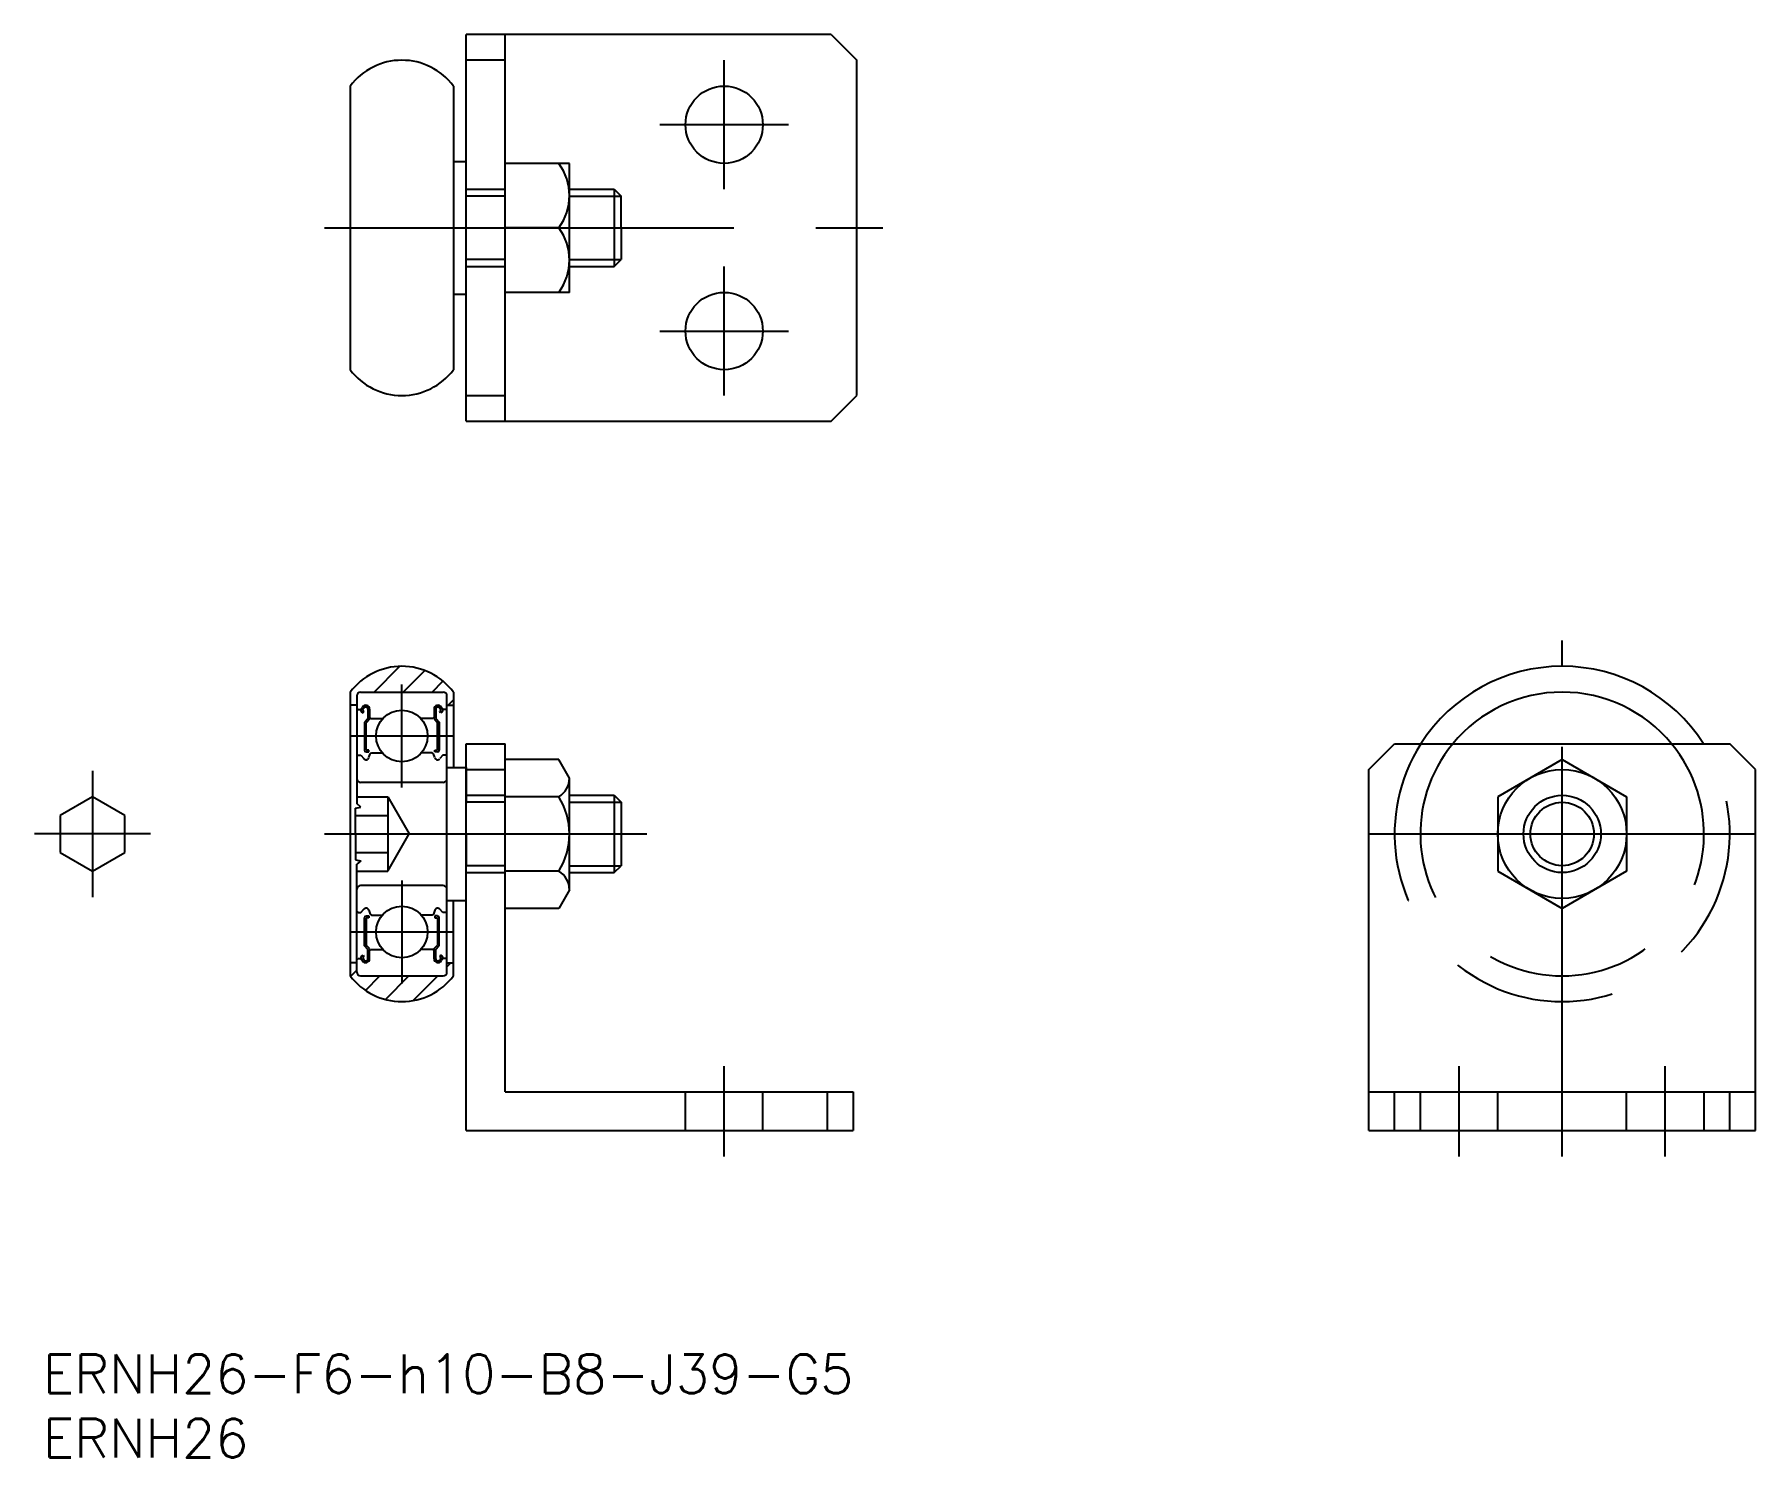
# Model space of a CAD drawing. Extents: x -24 to 109, y -48 to 62.
import ezdxf

# ---------------------------------------------------------------- set-up
doc = ezdxf.new("R2010")
doc.units = 0
doc.linetypes.add('CENTER', pattern=[50.8, 31.75, -6.35, 6.35, -6.35])
doc.linetypes.add('DASHED', pattern=[19.05, 12.7, -6.35])
doc.layers.get('0').update_dxf_attribs({"linetype": 'CONTINUOUS'})
doc.layers.add('CENTER', color=1, linetype='CONTINUOUS')
doc.styles.get("Standard").update_dxf_attribs({"font": 'txt.shx', "height": 3, "bigfont": 'bigfont.shx'})

msp = doc.modelspace()

# ---------------------------------------------------------------- linework, layer by layer
at = {"color": 7, "linetype": 'CONTINUOUS'}
for p, q in [((37.3, 62), (9, 62)), ((9, 32), (9, 62)), ((12, 32), (12, 62)), ((37.3, 62), (39.3, 60)), ((12, 60), (9, 60)), ((39.3, 34), (39.3, 60)), ((0, 58), (0, 36)), ((8, 58), (8, 36)), ((8, 52.15), (9, 52.15)), ((12, 42), (12, 52)), ((17, 52), (12, 52)), ((17, 42), (17, 52)), ((17, 50), (20.46, 50)), ((20.46, 50), (21, 49.46)), ((20.46, 50), (20.46, 44)), ((21, 47), (21, 49.46)), ((16.17, 47), (12, 47)), ((21, 47), (21, 44.54)), ((20.46, 44), (21, 44.54)), ((17, 44), (20.46, 44)), ((17, 44), (20.4, 44)), ((8, 41.85), (9, 41.85)), ((17, 42), (12, 42)), ((9, 34), (12, 34)), ((37.3, 32), (39.3, 34)), ((9, 32), (9.3, 32)), ((9.3, 32), (37.3, 32)), ((0, 11), (0, -11)), ((0.5, 10.7), (0.5, 2.35)), ((0.8, 11), (7.2, 11)), ((7.5, -10.7), (7.5, 10.7)), ((8, 11), (8, 5.15)), ((0.5, 10), (0, 10)), ((0.5, 9.75), (0.6, 9.65)), ((0.6, 9.65), (0.83, 9.65)), ((0.83, 9.65), (0.94, 9.83)), ((0.88, 9.47), (1, 9.4)), ((0.95, 9.58), (1.06, 9.77)), ((1.06, 9.52), (0.95, 9.58)), ((1, 9.4), (1.06, 9.52)), ((1.37, 9.68), (1.37, 8.95)), ((1.5, 9.68), (1.5, 8.89)), ((6.5, 9.68), (6.5, 8.89)), ((6.63, 9.68), (6.63, 8.95)), ((7.05, 9.58), (6.94, 9.77)), ((6.94, 9.52), (7.05, 9.58)), ((7, 9.4), (6.94, 9.52)), ((7.12, 9.47), (7, 9.4)), ((7.17, 9.65), (7.06, 9.83)), ((7.4, 9.65), (7.17, 9.65)), ((7.5, 9.75), (7.4, 9.65)), ((7.5, 10), (8, 10)), ((1.37, 8.95), (1.1, 8.68)), ((1.1, 8.68), (1.1, 6.5)), ((1.5, 8.89), (1.23, 8.63)), ((1.23, 6.5), (1.23, 8.63)), ((1.5, 9.05), (1.6, 8.95)), ((1.6, 8.95), (2.52, 8.95)), ((6.4, 8.95), (5.48, 8.95)), ((6.5, 9.05), (6.4, 8.95)), ((6.5, 8.89), (6.77, 8.63)), ((6.63, 8.95), (6.9, 8.68)), ((6.77, 6.5), (6.77, 8.63)), ((6.9, 8.68), (6.9, 6.5)), ((9, -23), (9, 7)), ((9, 7), (12, 7)), ((12, -20), (12, 7)), ((79, 5), (81, 7)), ((81, 7), (107, 7)), ((109, 5), (107, 7)), ((0.5, 6), (0.6, 6.1)), ((0.6, 6.1), (0.83, 6.1)), ((0.83, 6.1), (1.05, 5.84)), ((1.43, 6.5), (1.23, 6.5)), ((1.23, 6.36), (1.43, 6.36)), ((1.43, 6.36), (1.43, 6.5)), ((1.43, 5.92), (1.54, 6.21)), ((1.54, 6.21), (1.64, 6.3)), ((1.64, 6.3), (2.48, 6.3)), ((6.36, 6.3), (5.52, 6.3)), ((6.46, 6.21), (6.36, 6.3)), ((6.57, 5.92), (6.46, 6.21)), ((6.57, 6.5), (6.77, 6.5)), ((6.57, 6.36), (6.57, 6.5)), ((6.77, 6.36), (6.57, 6.36)), ((7.17, 6.1), (6.95, 5.84)), ((7.4, 6.1), (7.17, 6.1)), ((7.5, 6), (7.4, 6.1)), ((16.17, 5.77), (12, 5.77)), ((17, 4.33), (16.17, 5.77)), ((94, 5.77), (89, 2.89)), ((94, 5.77), (99, 2.89)), ((7.5, 5.15), (9, 5.15)), ((9, 5.15), (9, 2.4)), ((9, 5), (12, 5)), ((17, -4.33), (17, 4.33)), ((79, -23), (79, 5)), ((109, -23), (109, 5)), ((-20, 2.89), (-22.5, 1.44)), ((-17.5, 1.44), (-20, 2.89)), ((7.2, 4), (0.8, 4)), ((16.17, 2.89), (12, 2.89)), ((17, 3), (20.46, 3)), ((20.46, 3), (21, 2.46)), ((20.46, 3), (20.46, -3)), ((89, 2.89), (89, -2.89)), ((99, 2.89), (99, -2.89)), ((-22.5, 1.44), (-22.5, -1.44)), ((-17.5, -1.44), (-17.5, 1.44)), ((0.4, 2), (0.81, 2.08)), ((0.4, 0), (0.4, 2)), ((0.81, 2.08), (0.5, 2.35)), ((9, 0), (9, 2.4)), ((21, 2.46), (21, -2.46)), ((0.4, 0), (0.4, -2)), ((9, 0), (9, -2.4)), ((-22.5, -1.44), (-20, -2.89)), ((-20, -2.89), (-17.5, -1.44)), ((0.4, -2), (0.81, -2.08)), ((0.81, -2.08), (0.5, -2.35)), ((0.5, -10.7), (0.5, -2.35)), ((20.46, -3), (21, -2.46)), ((7.2, -4), (0.8, -4)), ((16.17, -2.89), (12, -2.89)), ((17, -3), (20.4, -3)), ((17, -3), (20.46, -3)), ((89, -2.89), (94, -5.77)), ((99, -2.89), (94, -5.77)), ((7.5, -5.15), (9, -5.15)), ((8, -11), (8, -5.15)), ((17, -4.33), (16.17, -5.77)), ((0.5, -6), (0.6, -6.1)), ((0.6, -6.1), (0.83, -6.1)), ((0.83, -6.1), (1.05, -5.84)), ((1.1, -8.68), (1.1, -6.5)), ((1.23, -6.36), (1.43, -6.36)), ((1.23, -6.5), (1.23, -8.63)), ((1.43, -6.5), (1.23, -6.5)), ((1.43, -5.92), (1.54, -6.21)), ((1.43, -6.36), (1.43, -6.5)), ((1.54, -6.21), (1.64, -6.3)), ((1.64, -6.3), (2.48, -6.3)), ((6.36, -6.3), (5.52, -6.3)), ((6.46, -6.21), (6.36, -6.3)), ((6.57, -5.92), (6.46, -6.21)), ((6.77, -6.36), (6.57, -6.36)), ((6.57, -6.36), (6.57, -6.5)), ((6.57, -6.5), (6.77, -6.5)), ((6.77, -6.5), (6.77, -8.63)), ((6.9, -8.68), (6.9, -6.5)), ((7.17, -6.1), (6.95, -5.84)), ((7.4, -6.1), (7.17, -6.1)), ((7.5, -6), (7.4, -6.1)), ((7.5, -5.35), (7.5, -5.35)), ((16.17, -5.77), (12, -5.77)), ((1.37, -8.95), (1.1, -8.68)), ((1.5, -8.89), (1.23, -8.63)), ((1.37, -9.68), (1.37, -8.95)), ((1.5, -9.68), (1.5, -8.89)), ((1.5, -9.05), (1.6, -8.95)), ((1.6, -8.95), (2.52, -8.95)), ((6.4, -8.95), (5.48, -8.95)), ((6.5, -9.05), (6.4, -8.95)), ((6.5, -8.89), (6.77, -8.63)), ((6.5, -9.68), (6.5, -8.89)), ((6.63, -8.95), (6.9, -8.68)), ((6.63, -9.68), (6.63, -8.95)), ((0.5, -10), (0, -10)), ((0.5, -9.75), (0.6, -9.65)), ((0.6, -9.65), (0.83, -9.65)), ((0.83, -9.65), (0.94, -9.83)), ((0.88, -9.47), (1, -9.4)), ((1.06, -9.52), (0.95, -9.58)), ((0.95, -9.58), (1.06, -9.77)), ((1, -9.4), (1.06, -9.52)), ((7, -9.4), (6.94, -9.52)), ((6.94, -9.52), (7.05, -9.58)), ((7.05, -9.58), (6.94, -9.77)), ((7.12, -9.47), (7, -9.4)), ((7.17, -9.65), (7.06, -9.83)), ((7.4, -9.65), (7.17, -9.65)), ((7.5, -9.75), (7.4, -9.65)), ((7.5, -10), (8, -10)), ((0.8, -11), (7.2, -11)), ((12, -20), (39, -20)), ((37, -20), (37, -23)), ((39, -20), (39, -23)), ((79, -20), (109, -20)), ((81, -23), (81, -20)), ((107, -23), (107, -20)), ((9, -23), (39, -23)), ((79, -23), (109, -23))]:
    msp.add_line(p, q, dxfattribs=at)
at = {"color": 3, "linetype": 'DASHED'}
for p, q in [((9, 50), (12, 50)), ((12, 49.46), (9, 49.46)), ((12, 44.54), (9, 44.54)), ((9, 44), (12, 44)), ((0.5, 2.89), (2.9, 2.89)), ((2.9, 2.89), (2.9, -2.89)), ((2.9, 2.89), (4.57, 0)), ((9, 3), (12, 3)), ((0.4, 1.44), (2.9, 1.44)), ((12, 2.46), (9, 2.46)), ((2.9, -2.89), (4.57, 0)), ((0.4, -1.44), (2.9, -1.44)), ((12, -2.46), (9, -2.46)), ((0.5, -2.89), (2.9, -2.89)), ((9, -3), (12, -3)), ((26, -23), (26, -20)), ((32, -23), (32, -20)), ((83, -23), (83, -20)), ((89, -23), (89, -20)), ((99, -23), (99, -20)), ((105, -23), (105, -20))]:
    msp.add_line(p, q, dxfattribs=at)
at = {"color": 3, "linetype": 'CONTINUOUS'}
for p, q in [((17, 49.46), (21, 49.46)), ((17, 44.54), (21, 44.54)), ((1.85, 11), (3.85, 13)), ((4.1, 11), (5.77, 12.67)), ((6.34, 11), (7.19, 11.85)), ((7.59, 10), (8, 10.41)), ((17, 2.46), (21, 2.46)), ((17, -2.46), (21, -2.46)), ((0.03, -11.03), (0.5, -10.56)), ((7.5, -10.3), (7.8, -10)), ((1.18, -12.13), (2.3, -11)), ((2.72, -12.83), (4.55, -11)), ((4.87, -12.92), (6.8, -11))]:
    msp.add_line(p, q, dxfattribs=at)
at = {"color": 7, "linetype": 'CONTINUOUS'}
for centre, radius in [((29, 55), 3), ((29, 39), 3), ((4, 7.6), 2), ((94, 0), 5), ((94, 0), 3), ((94, 0), 2.46), ((4, -7.6), 2)]:
    msp.add_circle(centre, radius, dxfattribs=at)
for centre, radius, start, end in [((4, 55), 5, 36.8699, 143.1301), ((12.83, 49.5), 4.17, 323.1301, 36.8699), ((12.83, 44.5), 4.17, 323.1301, 36.8699), ((4, 39), 5, 216.8699, 323.1301), ((4, 8), 5, 36.8699, 143.1301), ((94, 0), 13, 32.579, 147.421), ((0.8, 10.7), 0.3, 90, 180), ((7.2, 10.7), 0.3, 0, 90), ((94, 0), 11, 39.5212, 140.4788), ((0.95, 9.58), 0.133, 149.9969, 240.0013), ((1.2, 9.68), 0.299, 0, 150.0002), ((1.2, 9.68), 0.166, 0, 150.0044), ((6.8, 9.68), 0.299, 29.9998, 180), ((6.8, 9.68), 0.166, 29.9956, 180), ((7.05, 9.58), 0.133, 299.9987, 30.0031), ((1.22, 5.98), 0.224, 220.001, 343.1517), ((1.23, 6.5), 0.133, 180, 270), ((6.78, 5.98), 0.224, 196.8483, 319.999), ((6.77, 6.5), 0.133, 270, 360), ((0.8, 4.3), 0.3, 180, 270), ((7.2, 4.3), 0.3, 270, 0), ((15.33, 4.33), 1.67, 300, 360), ((11.58, 0), 5.42, 327.7958, 32.2042), ((0.8, -4.3), 0.3, 90, 180), ((7.2, -4.3), 0.3, 0, 90), ((15.33, -4.33), 1.67, 0, 60), ((1.22, -5.98), 0.224, 16.8483, 139.999), ((1.23, -6.5), 0.133, 90, 180), ((6.78, -5.98), 0.224, 40.001, 163.1517), ((6.77, -6.5), 0.133, 0, 90), ((0.95, -9.58), 0.133, 119.9987, 210.0031), ((1.2, -9.68), 0.299, 209.9998, 0), ((1.2, -9.68), 0.166, 209.9956, 0), ((6.8, -9.68), 0.299, 180, 330.0002), ((6.8, -9.68), 0.166, 180, 330.0044), ((7.05, -9.58), 0.133, 329.9969, 60.0013), ((4, -8), 5, 216.8699, 323.1301), ((0.8, -10.7), 0.3, 180, 270), ((7.2, -10.7), 0.3, 270, 0)]:
    msp.add_arc(centre, radius, start, end, dxfattribs=at)
at = {"color": 3, "linetype": 'DASHED'}
for radius, start, end in [(13, 147.421, 32.579), (11, 140.4788, 39.5212)]:
    msp.add_arc((94, 0), radius, start, end, dxfattribs=at)
at = {"layer": 'CENTER', "color": 1, "linetype": 'CENTER'}
for p, q in [((29, 50), (29, 60)), ((34, 55), (24, 55)), ((-2, 47), (41.3, 47)), ((29, 34), (29, 44)), ((24, 39), (34, 39)), ((94, -25), (94, 15)), ((4, 3.6), (4, 11.6)), ((0, 7.6), (8, 7.6)), ((-20, 4.89), (-20, -4.89)), ((-15.5, 0), (-24.5, 0)), ((-2, 0), (23, 0)), ((79, 0), (109, 0)), ((4, -3.6), (4, -11.6)), ((0, -7.6), (8, -7.6)), ((29, -25), (29, -18)), ((86, -25), (86, -18)), ((102, -25), (102, -18))]:
    msp.add_line(p, q, dxfattribs=at)

# ---------------------------------------------------------------- texts
at = {"color": 7, "linetype": 'CONTINUOUS'}
for s, p in [('ERNH26-F6-h10-B8-J39-G5', (-23.85, -43.36)), ('ERNH26', (-23.85, -48.36))]:
    msp.add_text(s, height=3, dxfattribs=at).set_placement(p)

doc.saveas('drawing.dxf')
